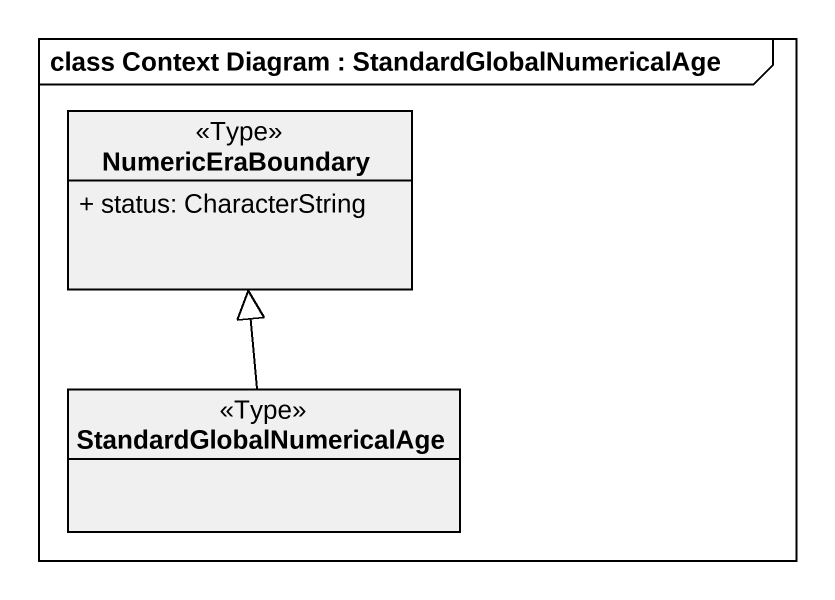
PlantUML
@startuml
mainframe class Context Diagram : StandardGlobalNumericalAge
hide circle
hide empty members
skinparam classAttributeIconSize 0
class NumericEraBoundary <<Type>> #F0F0F0 {
  + status: CharacterString
}
class StandardGlobalNumericalAge <<Type>> #F0F0F0
StandardGlobalNumericalAge -up-|> NumericEraBoundary
@enduml
